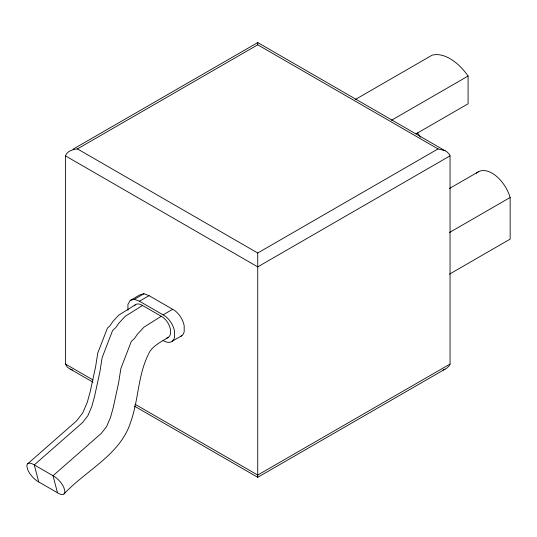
<?xml version="1.0" encoding="UTF-8"?>
<svg xmlns="http://www.w3.org/2000/svg" width="537" height="537" viewBox="0 0 537 537"><rect width="100%" height="100%" fill="white"/><g stroke="black" fill="none" stroke-linecap="round" stroke-linejoin="round"><path stroke-width="0.81" d="M92.914 382.149L68.568 368.093L67.098 366.858L65.42 364.039L65.42 155.844C67.145 151.018 72.837 149.414 77.442 148.91L257.733 44.813L438.031 148.91L445.066 150.729M73.005 149.226L257.733 42.571L446.898 151.79L449.435 154.388L450.053 155.844L450.053 364.039L449.435 365.496L446.898 368.093L257.733 477.312L134.304 406.046M148.36 354.474C137.868 375.383 138.647 399.662 130.847 421.552C120.791 454.564 86.048 470.231 63.997 493.973M180.674 336.377A15.694 9.062 60 0 0 184.184 331.698L184.184 325.771A15.694 9.062 60 0 0 172.679 309.299L149.051 295.659L143.983 293.732L139.855 294.873L130.236 300.425L127.92 304.385L127.92 310.319M27.763 463.706L76.361 421.082L82.725 412.993L87.316 402.213L90.196 391.721L95.613 366.724L97.774 353.017L107.427 328.094L109.91 325.811L112.945 321.394L118.67 315.212L135.23 304.841M166.739 338.048A12.458 7.189 60 0 0 170.417 334.068L170.417 329.362A12.458 7.189 60 0 0 161.281 316.293L142.527 305.466L125.262 316.28L118.657 323.402L115.784 327.597L112.582 330.537L102.117 357.729L99.889 371.839L94.546 396.514L91.827 406.408L87.813 415.839L82.463 422.632L34.274 464.908A12.452 5.128 48.6 0 0 26.843 466.163L27.884 470.13A12.452 5.128 48.6 0 0 38.731 481.944L57.486 492.771A12.452 5.128 48.6 0 0 64.91 491.503L63.876 487.549A12.452 5.128 48.6 0 0 53.022 475.735L34.274 464.908L38.738 481.944M161.281 316.293L144.017 327.107L137.412 334.229L134.532 338.424L131.337 341.364L120.865 368.557L118.643 382.666L113.3 407.341L110.575 417.229L106.561 426.66L101.211 433.46L53.022 475.735L57.486 492.771M168.578 337.216C161.422 341.639 151.77 346.331 148.595 353.829M355.387 99.473L432.023 55.224A42.497 24.534 60 0 1 468.083 76.046L468.083 103.802L416.027 133.854M391.446 120.288L468.083 76.046M130.236 300.425L134.371 299.284L143.983 293.732M134.371 299.284L139.432 301.21L149.051 295.659M77.442 148.91L257.733 253.001L438.031 148.91M139.432 301.21L163.06 314.85L172.679 309.299M450.053 155.844L257.733 266.882L65.42 155.844M172.256 341.217L181.875 335.665M449.409 188.514L478.326 171.82M449.422 232.548L510.15 197.488A27.622 15.949 60 0 0 494.503 174.747A27.622 15.949 60 0 0 476.453 173.243M449.422 274.185L510.15 239.126L510.15 197.488M450.053 364.039L257.733 475.07L135.089 404.26M442.924 370.006L445.066 369.154M70.407 369.154L72.549 370.006M65.42 364.039L92.995 379.954M257.733 42.571L257.733 44.813M257.733 253.001L257.733 477.312M417.417 132.874A27.622 15.949 60 0 1 420.565 137.19M163.06 340.431A15.694 9.062 60 0 0 174.572 337.256L174.572 331.322A15.694 9.062 60 0 0 163.06 314.85M134.297 305.855A12.458 7.189 60 0 1 142.527 305.466"/></g></svg>
